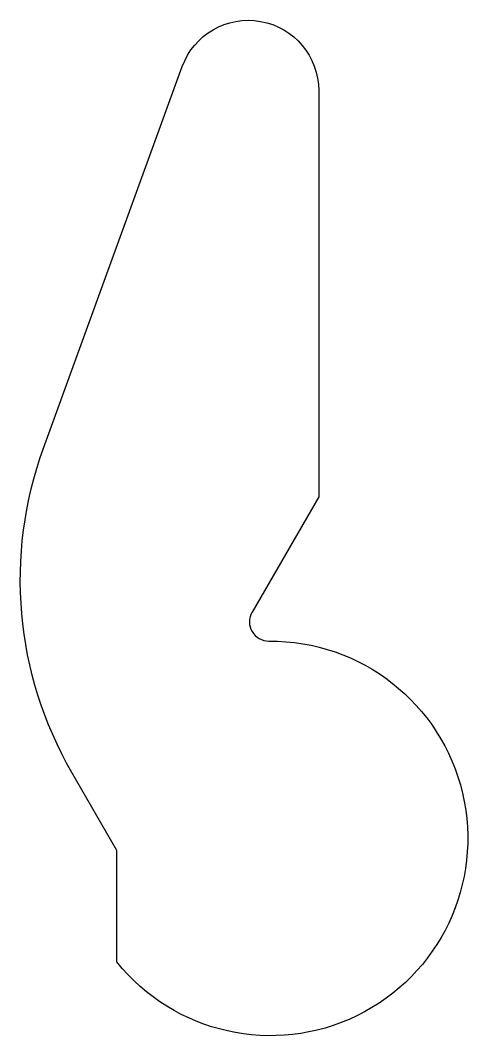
# Model space of a CAD drawing. Header units: millimetres. Extents: x -2.6 to 2.1, y -2 to 8.5.
import ezdxf

# ---------------------------------------------------------------- set-up
doc = ezdxf.new("R2010")
doc.units = ezdxf.units.MM

msp = doc.modelspace()

# ---------------------------------------------------------------- linework, layer by layer
msp.add_lwpolyline([(0.5, 3.55), (-0.193, 2.35, 0.580267), (-0.018, 2.05, -1.597325), (-1.6, -1.282), (-1.6, -0.125), (-2.067, 0.685, -0.221695), (-2.362, 4.053), (-0.919, 8.019, -0.8391), (0.5, 7.769), (0.5, 3.55)], format="xyb", close=True)

doc.saveas('drawing.dxf')
